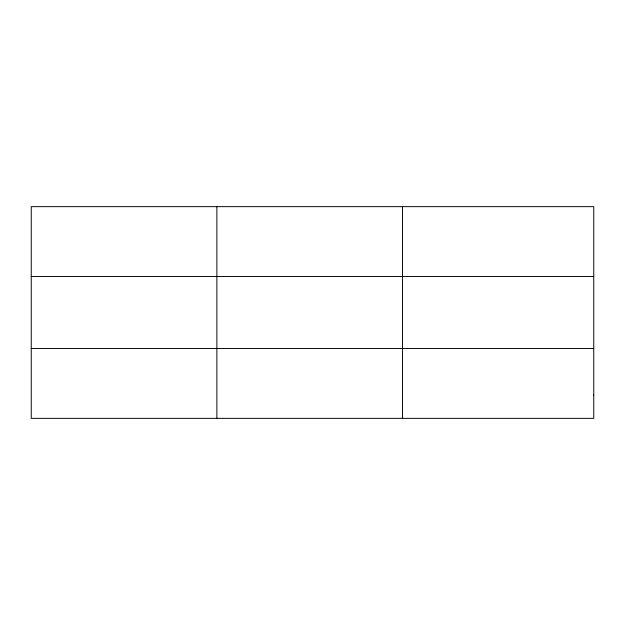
<?xml version="1.0" encoding="UTF-8"?>
<svg xmlns="http://www.w3.org/2000/svg" width="625" height="625" viewBox="0 0 625 625"><rect width="100%" height="100%" fill="white"/><g stroke="black" fill="none" stroke-linecap="round" stroke-linejoin="round"><path stroke-width="0.94" d="M216.875 206.648L216.875 418.352M402.5 206.648L402.5 418.352M31.25 276.508L593.75 276.508M31.25 348.492L593.75 348.492M593.75 395.062L593.75 418.352L31.25 418.352L31.25 206.648L593.75 206.648L593.75 395.062"/></g></svg>
